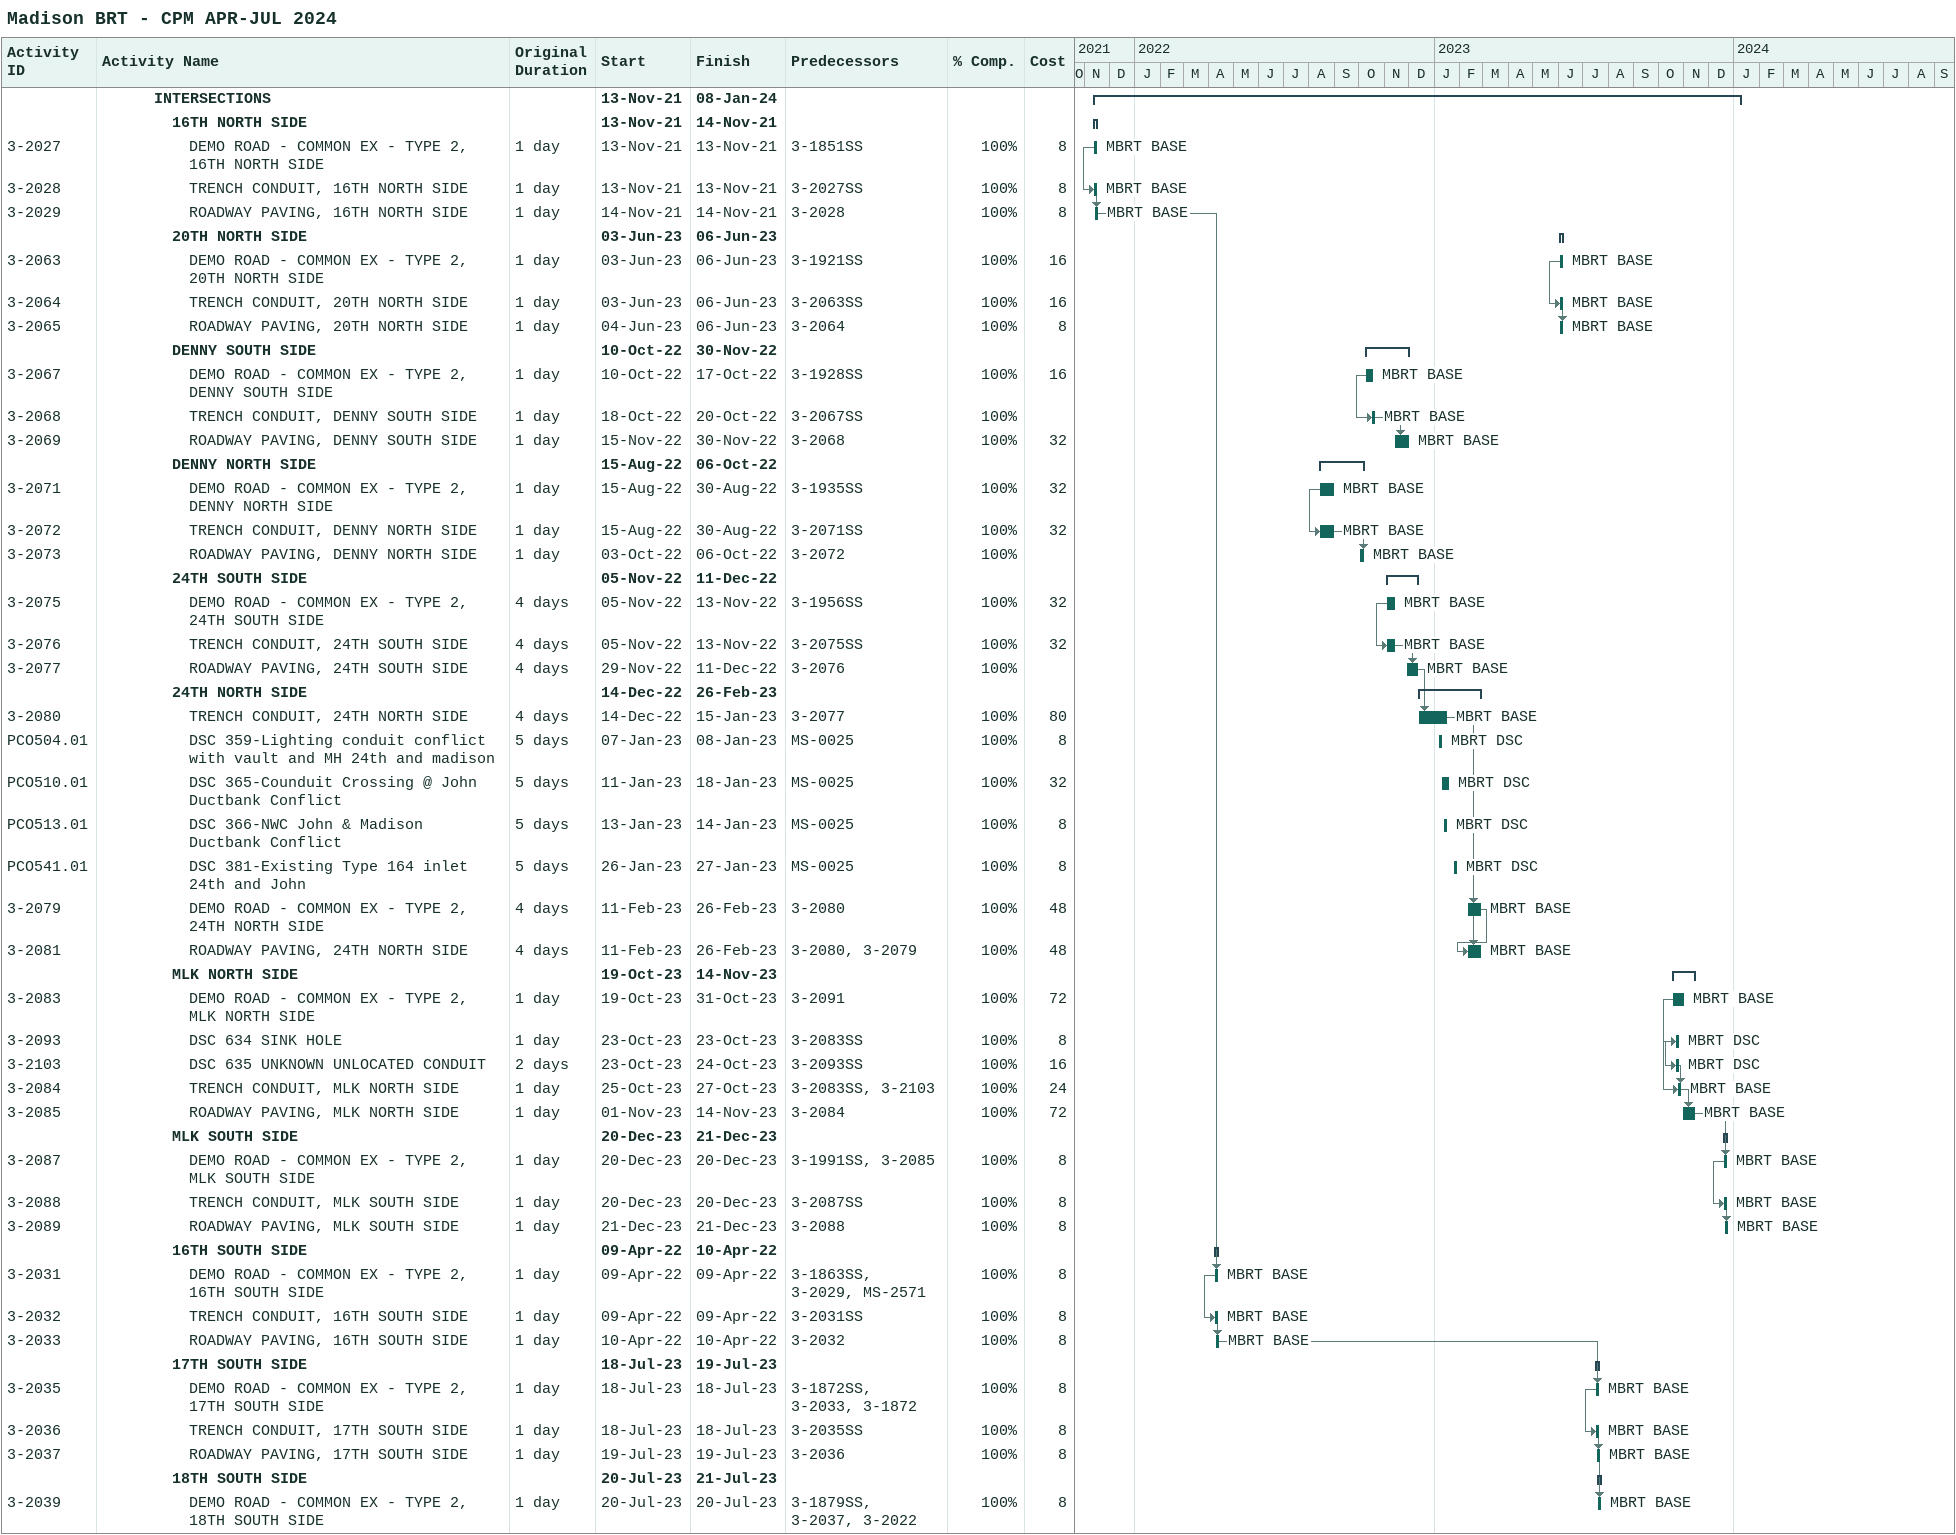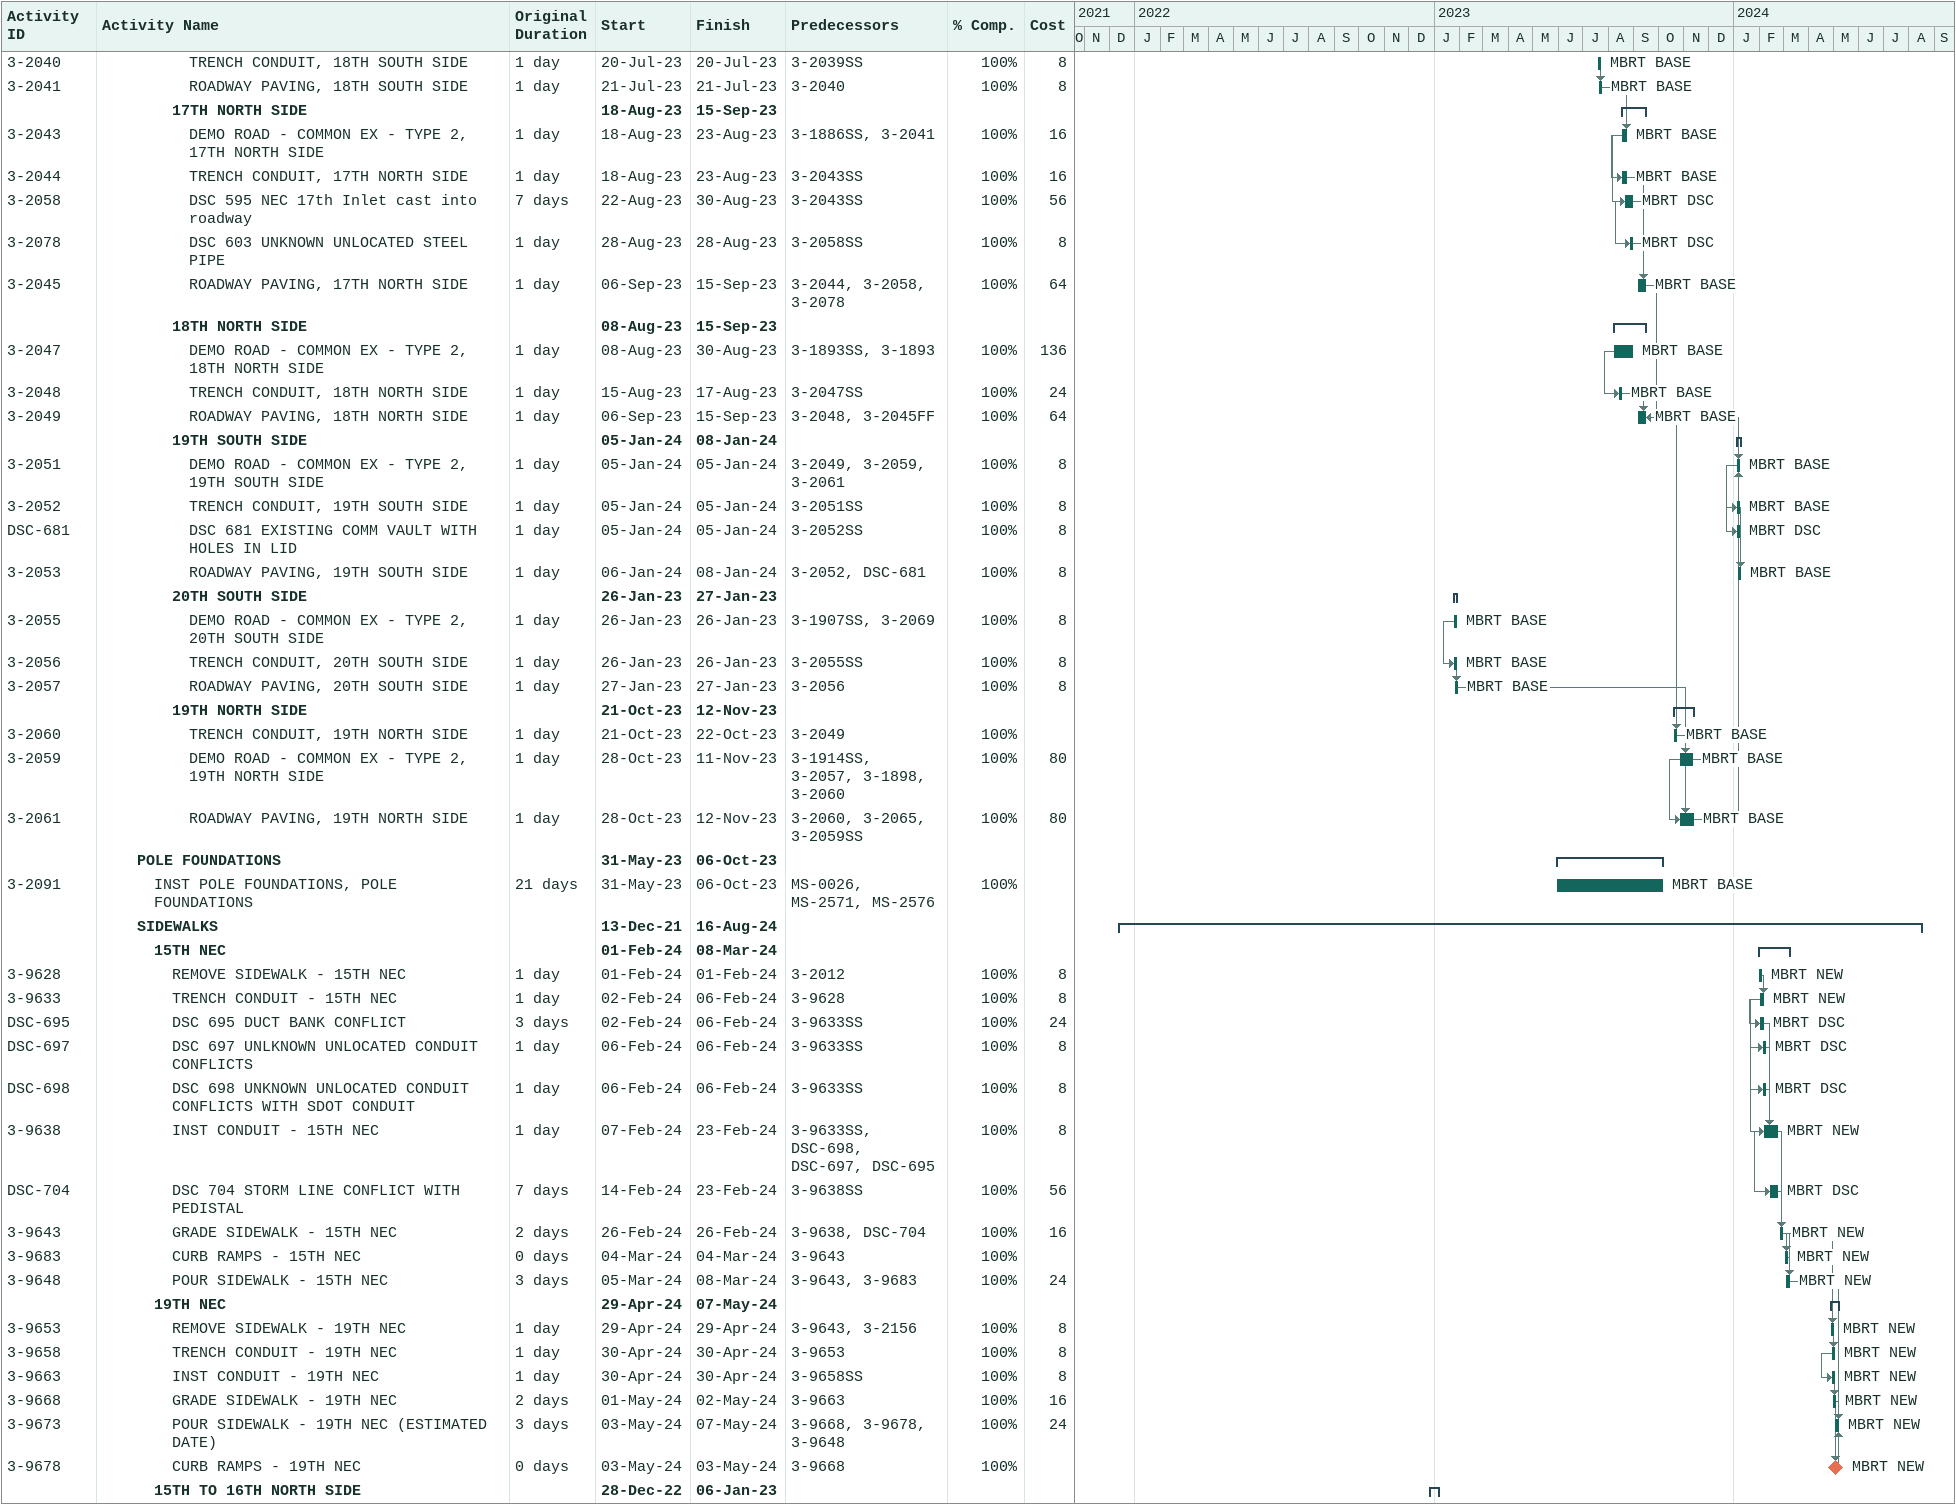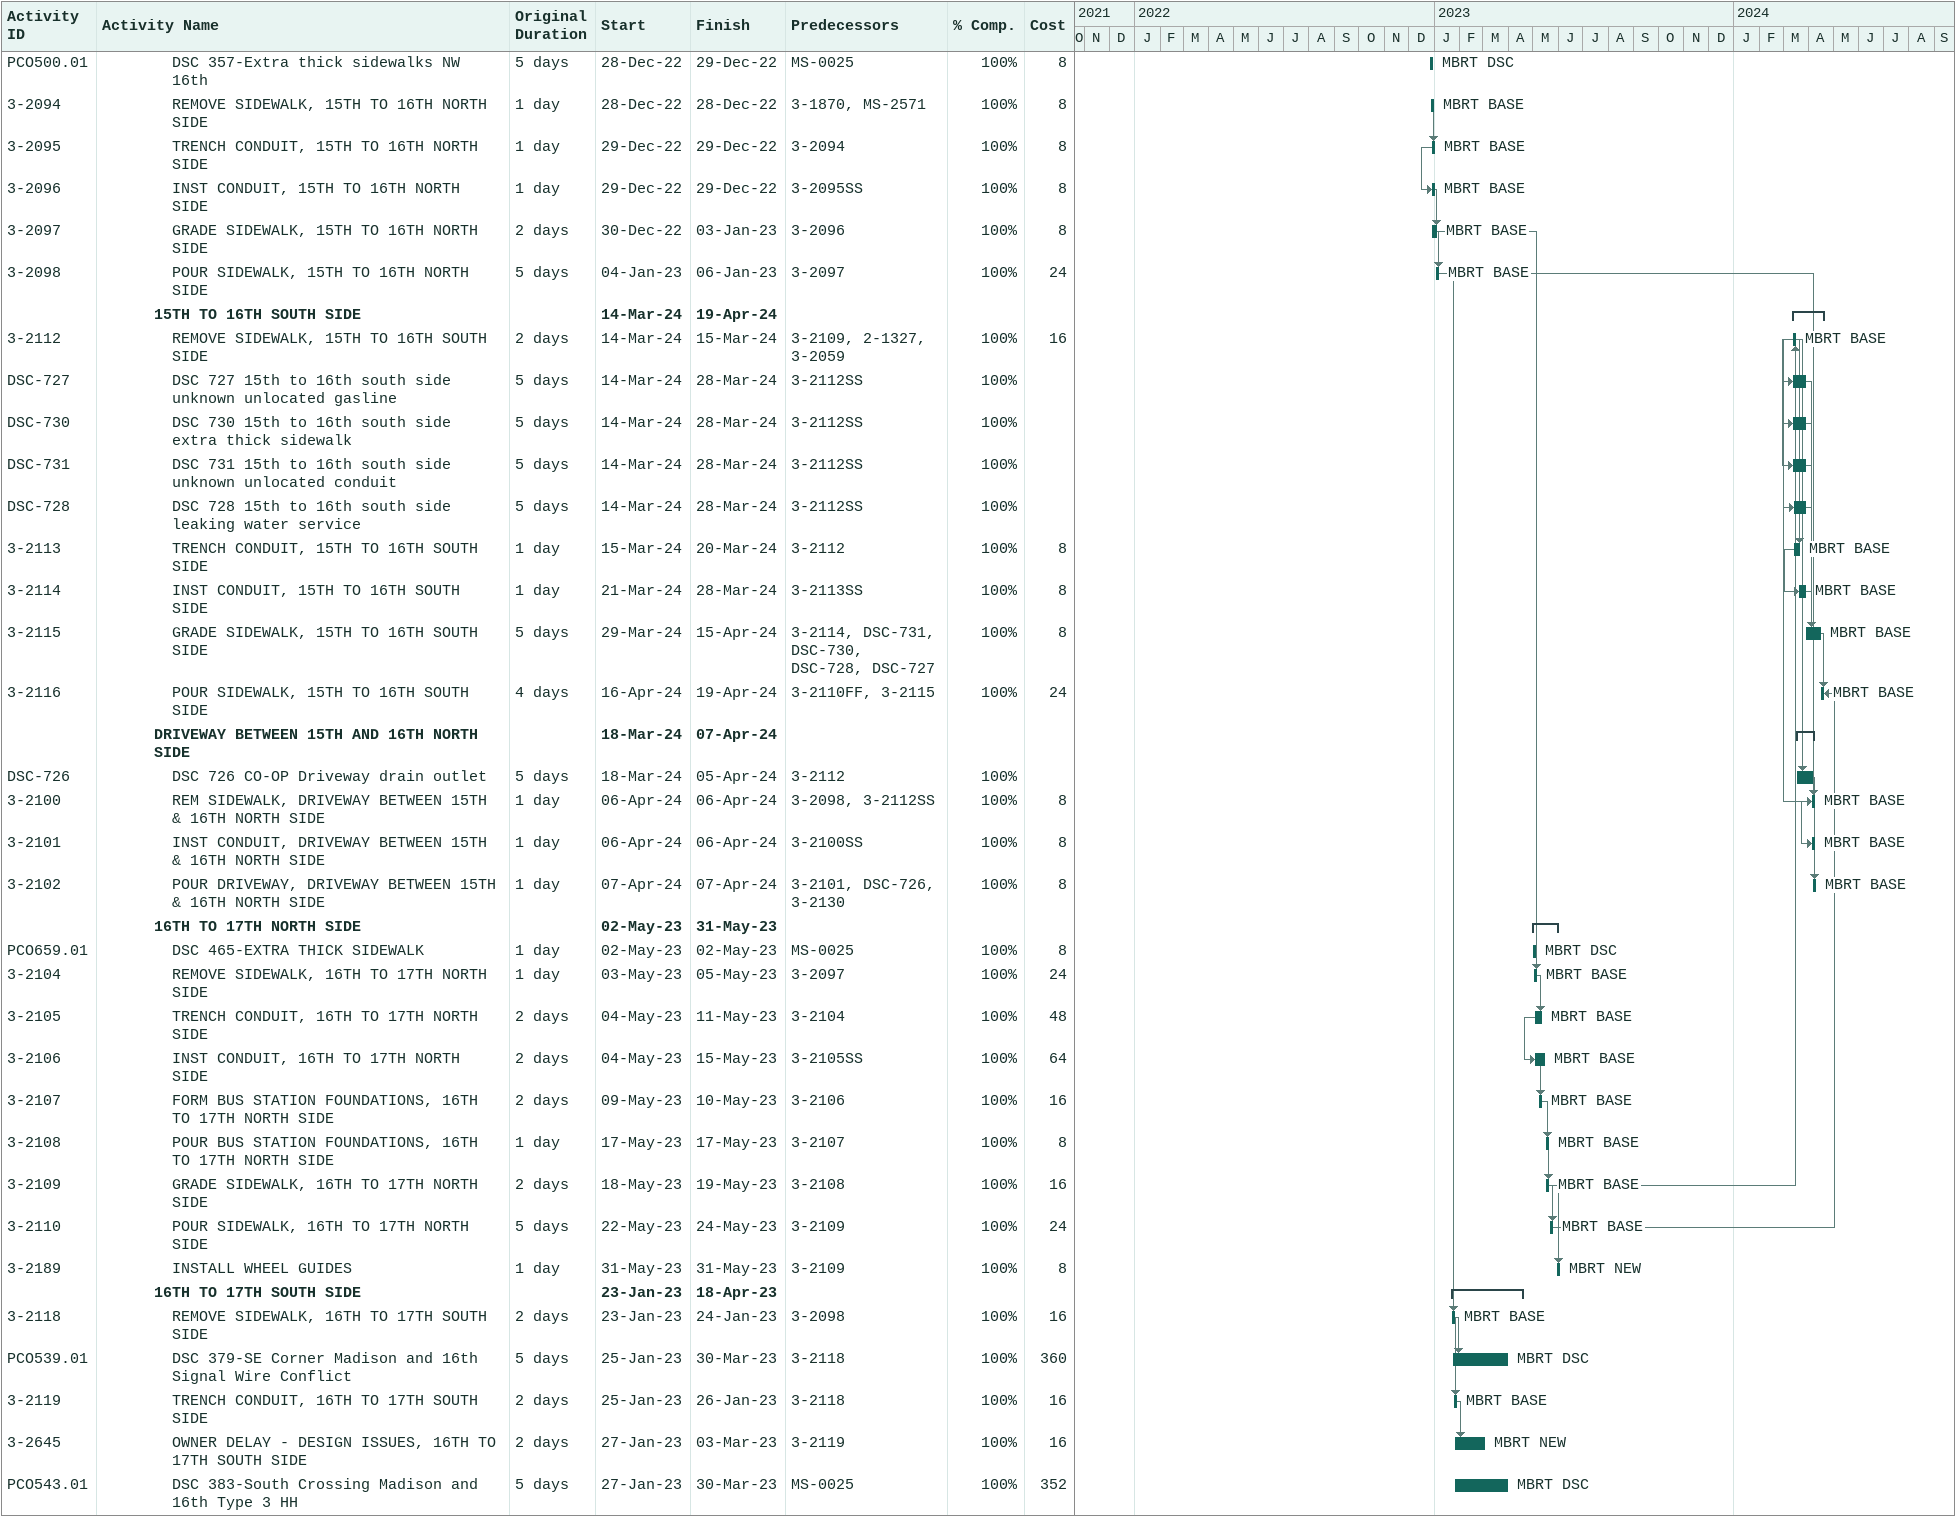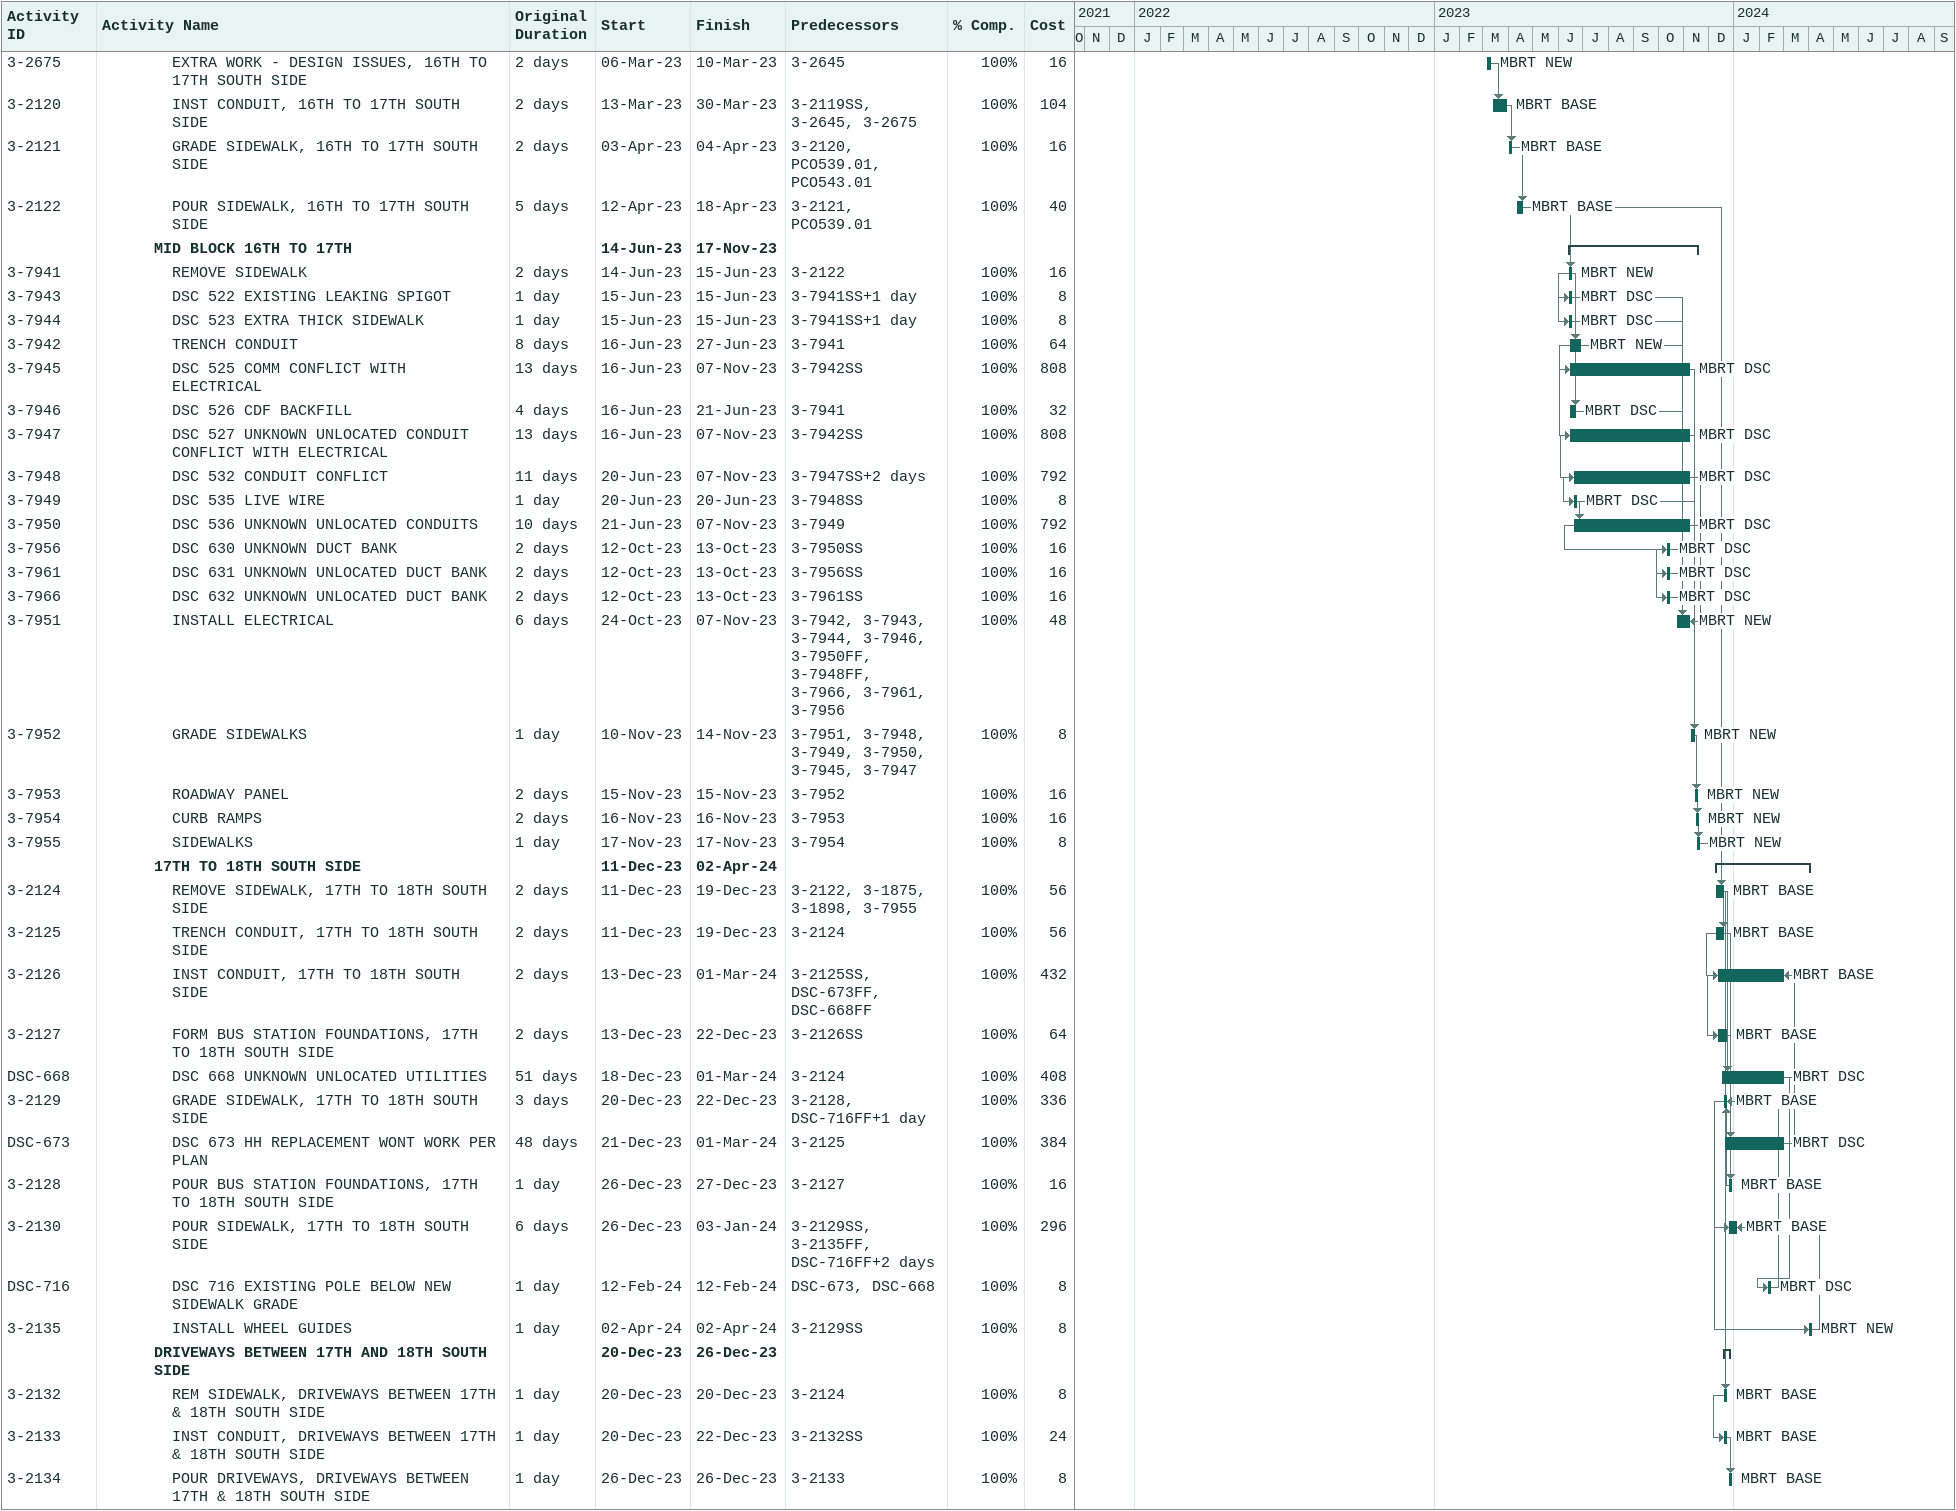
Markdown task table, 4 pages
Madison BRT - CPM APR-JUL 2024

| ID | Level | Task | Original duration | Start | Finish | Predecessors | Resources | % complete | Cost |
|---|---|---|---|---|---|---|---|---|---|
|  | 4 | **INTERSECTIONS** |  | 2021-11-13 | 2024-01-08 |  |  |  |  |
|  | 5 | **16TH NORTH SIDE** |  | 2021-11-13 | 2021-11-14 |  |  |  |  |
| 3-2027 | 6 | DEMO ROAD - COMMON EX - TYPE 2, 16TH NORTH SIDE | 1d | 2021-11-13 | 2021-11-13 | 3-1851SS | MBRT BASE | 100 | 8 |
| 3-2028 | 6 | TRENCH CONDUIT, 16TH NORTH SIDE | 1d | 2021-11-13 | 2021-11-13 | 3-2027SS | MBRT BASE | 100 | 8 |
| 3-2029 | 6 | ROADWAY PAVING, 16TH NORTH SIDE | 1d | 2021-11-14 | 2021-11-14 | 3-2028 | MBRT BASE | 100 | 8 |
|  | 5 | **20TH NORTH SIDE** |  | 2023-06-03 | 2023-06-06 |  |  |  |  |
| 3-2063 | 6 | DEMO ROAD - COMMON EX - TYPE 2, 20TH NORTH SIDE | 1d | 2023-06-03 | 2023-06-06 | 3-1921SS | MBRT BASE | 100 | 16 |
| 3-2064 | 6 | TRENCH CONDUIT, 20TH NORTH SIDE | 1d | 2023-06-03 | 2023-06-06 | 3-2063SS | MBRT BASE | 100 | 16 |
| 3-2065 | 6 | ROADWAY PAVING, 20TH NORTH SIDE | 1d | 2023-06-04 | 2023-06-06 | 3-2064 | MBRT BASE | 100 | 8 |
|  | 5 | **DENNY SOUTH SIDE** |  | 2022-10-10 | 2022-11-30 |  |  |  |  |
| 3-2067 | 6 | DEMO ROAD - COMMON EX - TYPE 2, DENNY SOUTH SIDE | 1d | 2022-10-10 | 2022-10-17 | 3-1928SS | MBRT BASE | 100 | 16 |
| 3-2068 | 6 | TRENCH CONDUIT, DENNY SOUTH SIDE | 1d | 2022-10-18 | 2022-10-20 | 3-2067SS | MBRT BASE | 100 |  |
| 3-2069 | 6 | ROADWAY PAVING, DENNY SOUTH SIDE | 1d | 2022-11-15 | 2022-11-30 | 3-2068 | MBRT BASE | 100 | 32 |
|  | 5 | **DENNY NORTH SIDE** |  | 2022-08-15 | 2022-10-06 |  |  |  |  |
| 3-2071 | 6 | DEMO ROAD - COMMON EX - TYPE 2, DENNY NORTH SIDE | 1d | 2022-08-15 | 2022-08-30 | 3-1935SS | MBRT BASE | 100 | 32 |
| 3-2072 | 6 | TRENCH CONDUIT, DENNY NORTH SIDE | 1d | 2022-08-15 | 2022-08-30 | 3-2071SS | MBRT BASE | 100 | 32 |
| 3-2073 | 6 | ROADWAY PAVING, DENNY NORTH SIDE | 1d | 2022-10-03 | 2022-10-06 | 3-2072 | MBRT BASE | 100 |  |
|  | 5 | **24TH SOUTH SIDE** |  | 2022-11-05 | 2022-12-11 |  |  |  |  |
| 3-2075 | 6 | DEMO ROAD - COMMON EX - TYPE 2, 24TH SOUTH SIDE | 4d | 2022-11-05 | 2022-11-13 | 3-1956SS | MBRT BASE | 100 | 32 |
| 3-2076 | 6 | TRENCH CONDUIT, 24TH SOUTH SIDE | 4d | 2022-11-05 | 2022-11-13 | 3-2075SS | MBRT BASE | 100 | 32 |
| 3-2077 | 6 | ROADWAY PAVING, 24TH SOUTH SIDE | 4d | 2022-11-29 | 2022-12-11 | 3-2076 | MBRT BASE | 100 |  |
|  | 5 | **24TH NORTH SIDE** |  | 2022-12-14 | 2023-02-26 |  |  |  |  |
| 3-2080 | 6 | TRENCH CONDUIT, 24TH NORTH SIDE | 4d | 2022-12-14 | 2023-01-15 | 3-2077 | MBRT BASE | 100 | 80 |
| PCO504.01 | 6 | DSC 359-Lighting conduit conflict with vault and MH 24th and madison | 5d | 2023-01-07 | 2023-01-08 | MS-0025 | MBRT DSC | 100 | 8 |
| PCO510.01 | 6 | DSC 365-Counduit Crossing @ John Ductbank Conflict | 5d | 2023-01-11 | 2023-01-18 | MS-0025 | MBRT DSC | 100 | 32 |
| PCO513.01 | 6 | DSC 366-NWC John & Madison Ductbank Conflict | 5d | 2023-01-13 | 2023-01-14 | MS-0025 | MBRT DSC | 100 | 8 |
| PCO541.01 | 6 | DSC 381-Existing Type 164 inlet 24th and John | 5d | 2023-01-26 | 2023-01-27 | MS-0025 | MBRT DSC | 100 | 8 |
| 3-2079 | 6 | DEMO ROAD - COMMON EX - TYPE 2, 24TH NORTH SIDE | 4d | 2023-02-11 | 2023-02-26 | 3-2080 | MBRT BASE | 100 | 48 |
| 3-2081 | 6 | ROADWAY PAVING, 24TH NORTH SIDE | 4d | 2023-02-11 | 2023-02-26 | 3-2080, 3-2079 | MBRT BASE | 100 | 48 |
|  | 5 | **MLK NORTH SIDE** |  | 2023-10-19 | 2023-11-14 |  |  |  |  |
| 3-2083 | 6 | DEMO ROAD - COMMON EX - TYPE 2, MLK NORTH SIDE | 1d | 2023-10-19 | 2023-10-31 | 3-2091 | MBRT BASE | 100 | 72 |
| 3-2093 | 6 | DSC 634 SINK HOLE | 1d | 2023-10-23 | 2023-10-23 | 3-2083SS | MBRT DSC | 100 | 8 |
| 3-2103 | 6 | DSC 635 UNKNOWN UNLOCATED CONDUIT | 2d | 2023-10-23 | 2023-10-24 | 3-2093SS | MBRT DSC | 100 | 16 |
| 3-2084 | 6 | TRENCH CONDUIT, MLK NORTH SIDE | 1d | 2023-10-25 | 2023-10-27 | 3-2083SS, 3-2103 | MBRT BASE | 100 | 24 |
| 3-2085 | 6 | ROADWAY PAVING, MLK NORTH SIDE | 1d | 2023-11-01 | 2023-11-14 | 3-2084 | MBRT BASE | 100 | 72 |
|  | 5 | **MLK SOUTH SIDE** |  | 2023-12-20 | 2023-12-21 |  |  |  |  |
| 3-2087 | 6 | DEMO ROAD - COMMON EX - TYPE 2, MLK SOUTH SIDE | 1d | 2023-12-20 | 2023-12-20 | 3-1991SS, 3-2085 | MBRT BASE | 100 | 8 |
| 3-2088 | 6 | TRENCH CONDUIT, MLK SOUTH SIDE | 1d | 2023-12-20 | 2023-12-20 | 3-2087SS | MBRT BASE | 100 | 8 |
| 3-2089 | 6 | ROADWAY PAVING, MLK SOUTH SIDE | 1d | 2023-12-21 | 2023-12-21 | 3-2088 | MBRT BASE | 100 | 8 |
|  | 5 | **16TH SOUTH SIDE** |  | 2022-04-09 | 2022-04-10 |  |  |  |  |
| 3-2031 | 6 | DEMO ROAD - COMMON EX - TYPE 2, 16TH SOUTH SIDE | 1d | 2022-04-09 | 2022-04-09 | 3-1863SS, 3-2029, MS-2571 | MBRT BASE | 100 | 8 |
| 3-2032 | 6 | TRENCH CONDUIT, 16TH SOUTH SIDE | 1d | 2022-04-09 | 2022-04-09 | 3-2031SS | MBRT BASE | 100 | 8 |
| 3-2033 | 6 | ROADWAY PAVING, 16TH SOUTH SIDE | 1d | 2022-04-10 | 2022-04-10 | 3-2032 | MBRT BASE | 100 | 8 |
|  | 5 | **17TH SOUTH SIDE** |  | 2023-07-18 | 2023-07-19 |  |  |  |  |
| 3-2035 | 6 | DEMO ROAD - COMMON EX - TYPE 2, 17TH SOUTH SIDE | 1d | 2023-07-18 | 2023-07-18 | 3-1872SS, 3-2033, 3-1872 | MBRT BASE | 100 | 8 |
| 3-2036 | 6 | TRENCH CONDUIT, 17TH SOUTH SIDE | 1d | 2023-07-18 | 2023-07-18 | 3-2035SS | MBRT BASE | 100 | 8 |
| 3-2037 | 6 | ROADWAY PAVING, 17TH SOUTH SIDE | 1d | 2023-07-19 | 2023-07-19 | 3-2036 | MBRT BASE | 100 | 8 |
|  | 5 | **18TH SOUTH SIDE** |  | 2023-07-20 | 2023-07-21 |  |  |  |  |
| 3-2039 | 6 | DEMO ROAD - COMMON EX - TYPE 2, 18TH SOUTH SIDE | 1d | 2023-07-20 | 2023-07-20 | 3-1879SS, 3-2037, 3-2022 | MBRT BASE | 100 | 8 |
| 3-2040 | 6 | TRENCH CONDUIT, 18TH SOUTH SIDE | 1d | 2023-07-20 | 2023-07-20 | 3-2039SS | MBRT BASE | 100 | 8 |
| 3-2041 | 6 | ROADWAY PAVING, 18TH SOUTH SIDE | 1d | 2023-07-21 | 2023-07-21 | 3-2040 | MBRT BASE | 100 | 8 |
|  | 5 | **17TH NORTH SIDE** |  | 2023-08-18 | 2023-09-15 |  |  |  |  |
| 3-2043 | 6 | DEMO ROAD - COMMON EX - TYPE 2, 17TH NORTH SIDE | 1d | 2023-08-18 | 2023-08-23 | 3-1886SS, 3-2041 | MBRT BASE | 100 | 16 |
| 3-2044 | 6 | TRENCH CONDUIT, 17TH NORTH SIDE | 1d | 2023-08-18 | 2023-08-23 | 3-2043SS | MBRT BASE | 100 | 16 |
| 3-2058 | 6 | DSC 595 NEC 17th Inlet cast into roadway | 7d | 2023-08-22 | 2023-08-30 | 3-2043SS | MBRT DSC | 100 | 56 |
| 3-2078 | 6 | DSC 603 UNKNOWN UNLOCATED STEEL PIPE | 1d | 2023-08-28 | 2023-08-28 | 3-2058SS | MBRT DSC | 100 | 8 |
| 3-2045 | 6 | ROADWAY PAVING, 17TH NORTH SIDE | 1d | 2023-09-06 | 2023-09-15 | 3-2044, 3-2058, 3-2078 | MBRT BASE | 100 | 64 |
|  | 5 | **18TH NORTH SIDE** |  | 2023-08-08 | 2023-09-15 |  |  |  |  |
| 3-2047 | 6 | DEMO ROAD - COMMON EX - TYPE 2, 18TH NORTH SIDE | 1d | 2023-08-08 | 2023-08-30 | 3-1893SS, 3-1893 | MBRT BASE | 100 | 136 |
| 3-2048 | 6 | TRENCH CONDUIT, 18TH NORTH SIDE | 1d | 2023-08-15 | 2023-08-17 | 3-2047SS | MBRT BASE | 100 | 24 |
| 3-2049 | 6 | ROADWAY PAVING, 18TH NORTH SIDE | 1d | 2023-09-06 | 2023-09-15 | 3-2048, 3-2045FF | MBRT BASE | 100 | 64 |
|  | 5 | **19TH SOUTH SIDE** |  | 2024-01-05 | 2024-01-08 |  |  |  |  |
| 3-2051 | 6 | DEMO ROAD - COMMON EX - TYPE 2, 19TH SOUTH SIDE | 1d | 2024-01-05 | 2024-01-05 | 3-2049, 3-2059, 3-2061 | MBRT BASE | 100 | 8 |
| 3-2052 | 6 | TRENCH CONDUIT, 19TH SOUTH SIDE | 1d | 2024-01-05 | 2024-01-05 | 3-2051SS | MBRT BASE | 100 | 8 |
| DSC-681 | 6 | DSC 681 EXISTING COMM VAULT WITH HOLES IN LID | 1d | 2024-01-05 | 2024-01-05 | 3-2052SS | MBRT DSC | 100 | 8 |
| 3-2053 | 6 | ROADWAY PAVING, 19TH SOUTH SIDE | 1d | 2024-01-06 | 2024-01-08 | 3-2052, DSC-681 | MBRT BASE | 100 | 8 |
|  | 5 | **20TH SOUTH SIDE** |  | 2023-01-26 | 2023-01-27 |  |  |  |  |
| 3-2055 | 6 | DEMO ROAD - COMMON EX - TYPE 2, 20TH SOUTH SIDE | 1d | 2023-01-26 | 2023-01-26 | 3-1907SS, 3-2069 | MBRT BASE | 100 | 8 |
| 3-2056 | 6 | TRENCH CONDUIT, 20TH SOUTH SIDE | 1d | 2023-01-26 | 2023-01-26 | 3-2055SS | MBRT BASE | 100 | 8 |
| 3-2057 | 6 | ROADWAY PAVING, 20TH SOUTH SIDE | 1d | 2023-01-27 | 2023-01-27 | 3-2056 | MBRT BASE | 100 | 8 |
|  | 5 | **19TH NORTH SIDE** |  | 2023-10-21 | 2023-11-12 |  |  |  |  |
| 3-2060 | 6 | TRENCH CONDUIT, 19TH NORTH SIDE | 1d | 2023-10-21 | 2023-10-22 | 3-2049 | MBRT BASE | 100 |  |
| 3-2059 | 6 | DEMO ROAD - COMMON EX - TYPE 2, 19TH NORTH SIDE | 1d | 2023-10-28 | 2023-11-11 | 3-1914SS, 3-2057, 3-1898, 3-2060 | MBRT BASE | 100 | 80 |
| 3-2061 | 6 | ROADWAY PAVING, 19TH NORTH SIDE | 1d | 2023-10-28 | 2023-11-12 | 3-2060, 3-2065, 3-2059SS | MBRT BASE | 100 | 80 |
|  | 3 | **POLE FOUNDATIONS** |  | 2023-05-31 | 2023-10-06 |  |  |  |  |
| 3-2091 | 4 | INST POLE FOUNDATIONS, POLE FOUNDATIONS | 21d | 2023-05-31 | 2023-10-06 | MS-0026, MS-2571, MS-2576 | MBRT BASE | 100 |  |
|  | 3 | **SIDEWALKS** |  | 2021-12-13 | 2024-08-16 |  |  |  |  |
|  | 4 | **15TH NEC** |  | 2024-02-01 | 2024-03-08 |  |  |  |  |
| 3-9628 | 5 | REMOVE SIDEWALK - 15TH NEC | 1d | 2024-02-01 | 2024-02-01 | 3-2012 | MBRT NEW | 100 | 8 |
| 3-9633 | 5 | TRENCH CONDUIT - 15TH NEC | 1d | 2024-02-02 | 2024-02-06 | 3-9628 | MBRT NEW | 100 | 8 |
| DSC-695 | 5 | DSC 695 DUCT BANK CONFLICT | 3d | 2024-02-02 | 2024-02-06 | 3-9633SS | MBRT DSC | 100 | 24 |
| DSC-697 | 5 | DSC 697 UNLKNOWN UNLOCATED CONDUIT CONFLICTS | 1d | 2024-02-06 | 2024-02-06 | 3-9633SS | MBRT DSC | 100 | 8 |
| DSC-698 | 5 | DSC 698 UNKNOWN UNLOCATED CONDUIT CONFLICTS WITH SDOT CONDUIT | 1d | 2024-02-06 | 2024-02-06 | 3-9633SS | MBRT DSC | 100 | 8 |
| 3-9638 | 5 | INST CONDUIT - 15TH NEC | 1d | 2024-02-07 | 2024-02-23 | 3-9633SS, DSC-698, DSC-697, DSC-695 | MBRT NEW | 100 | 8 |
| DSC-704 | 5 | DSC 704 STORM LINE CONFLICT WITH PEDISTAL | 7d | 2024-02-14 | 2024-02-23 | 3-9638SS | MBRT DSC | 100 | 56 |
| 3-9643 | 5 | GRADE SIDEWALK - 15TH NEC | 2d | 2024-02-26 | 2024-02-26 | 3-9638, DSC-704 | MBRT NEW | 100 | 16 |
| 3-9683 | 5 | CURB RAMPS - 15TH NEC | 0d | 2024-03-04 | 2024-03-04 | 3-9643 | MBRT NEW | 100 |  |
| 3-9648 | 5 | POUR SIDEWALK - 15TH NEC | 3d | 2024-03-05 | 2024-03-08 | 3-9643, 3-9683 | MBRT NEW | 100 | 24 |
|  | 4 | **19TH NEC** |  | 2024-04-29 | 2024-05-07 |  |  |  |  |
| 3-9653 | 5 | REMOVE SIDEWALK - 19TH NEC | 1d | 2024-04-29 | 2024-04-29 | 3-9643, 3-2156 | MBRT NEW | 100 | 8 |
| 3-9658 | 5 | TRENCH CONDUIT - 19TH NEC | 1d | 2024-04-30 | 2024-04-30 | 3-9653 | MBRT NEW | 100 | 8 |
| 3-9663 | 5 | INST CONDUIT - 19TH NEC | 1d | 2024-04-30 | 2024-04-30 | 3-9658SS | MBRT NEW | 100 | 8 |
| 3-9668 | 5 | GRADE SIDEWALK - 19TH NEC | 2d | 2024-05-01 | 2024-05-02 | 3-9663 | MBRT NEW | 100 | 16 |
| 3-9673 | 5 | POUR SIDEWALK - 19TH NEC (ESTIMATED DATE) | 3d | 2024-05-03 | 2024-05-07 | 3-9668, 3-9678, 3-9648 | MBRT NEW | 100 | 24 |
| 3-9678 | 5 | CURB RAMPS - 19TH NEC | 0d | 2024-05-03 | 2024-05-03 | 3-9668 | MBRT NEW | 100 |  |
|  | 4 | **15TH TO 16TH NORTH SIDE** |  | 2022-12-28 | 2023-01-06 |  |  |  |  |
| PCO500.01 | 5 | DSC 357-Extra thick sidewalks NW 16th | 5d | 2022-12-28 | 2022-12-29 | MS-0025 | MBRT DSC | 100 | 8 |
| 3-2094 | 5 | REMOVE SIDEWALK, 15TH TO 16TH NORTH SIDE | 1d | 2022-12-28 | 2022-12-28 | 3-1870, MS-2571 | MBRT BASE | 100 | 8 |
| 3-2095 | 5 | TRENCH CONDUIT, 15TH TO 16TH NORTH SIDE | 1d | 2022-12-29 | 2022-12-29 | 3-2094 | MBRT BASE | 100 | 8 |
| 3-2096 | 5 | INST CONDUIT, 15TH TO 16TH NORTH SIDE | 1d | 2022-12-29 | 2022-12-29 | 3-2095SS | MBRT BASE | 100 | 8 |
| 3-2097 | 5 | GRADE SIDEWALK, 15TH TO 16TH NORTH SIDE | 2d | 2022-12-30 | 2023-01-03 | 3-2096 | MBRT BASE | 100 | 8 |
| 3-2098 | 5 | POUR SIDEWALK, 15TH TO 16TH NORTH SIDE | 5d | 2023-01-04 | 2023-01-06 | 3-2097 | MBRT BASE | 100 | 24 |
|  | 4 | **15TH TO 16TH SOUTH SIDE** |  | 2024-03-14 | 2024-04-19 |  |  |  |  |
| 3-2112 | 5 | REMOVE SIDEWALK, 15TH TO 16TH SOUTH SIDE | 2d | 2024-03-14 | 2024-03-15 | 3-2109, 2-1327, 3-2059 | MBRT BASE | 100 | 16 |
| DSC-727 | 5 | DSC 727 15th to 16th south side unknown unlocated gasline | 5d | 2024-03-14 | 2024-03-28 | 3-2112SS |  | 100 |  |
| DSC-730 | 5 | DSC 730 15th to 16th south side extra thick sidewalk | 5d | 2024-03-14 | 2024-03-28 | 3-2112SS |  | 100 |  |
| DSC-731 | 5 | DSC 731 15th to 16th south side unknown unlocated conduit | 5d | 2024-03-14 | 2024-03-28 | 3-2112SS |  | 100 |  |
| DSC-728 | 5 | DSC 728 15th to 16th south side leaking water service | 5d | 2024-03-14 | 2024-03-28 | 3-2112SS |  | 100 |  |
| 3-2113 | 5 | TRENCH CONDUIT, 15TH TO 16TH SOUTH SIDE | 1d | 2024-03-15 | 2024-03-20 | 3-2112 | MBRT BASE | 100 | 8 |
| 3-2114 | 5 | INST CONDUIT, 15TH TO 16TH SOUTH SIDE | 1d | 2024-03-21 | 2024-03-28 | 3-2113SS | MBRT BASE | 100 | 8 |
| 3-2115 | 5 | GRADE SIDEWALK, 15TH TO 16TH SOUTH SIDE | 5d | 2024-03-29 | 2024-04-15 | 3-2114, DSC-731, DSC-730, DSC-728, DSC-727 | MBRT BASE | 100 | 8 |
| 3-2116 | 5 | POUR SIDEWALK, 15TH TO 16TH SOUTH SIDE | 4d | 2024-04-16 | 2024-04-19 | 3-2110FF, 3-2115 | MBRT BASE | 100 | 24 |
|  | 4 | **DRIVEWAY BETWEEN 15TH AND 16TH NORTH SIDE** |  | 2024-03-18 | 2024-04-07 |  |  |  |  |
| DSC-726 | 5 | DSC 726 CO-OP Driveway drain outlet | 5d | 2024-03-18 | 2024-04-05 | 3-2112 |  | 100 |  |
| 3-2100 | 5 | REM SIDEWALK, DRIVEWAY BETWEEN 15TH & 16TH NORTH SIDE | 1d | 2024-04-06 | 2024-04-06 | 3-2098, 3-2112SS | MBRT BASE | 100 | 8 |
| 3-2101 | 5 | INST CONDUIT, DRIVEWAY BETWEEN 15TH & 16TH NORTH SIDE | 1d | 2024-04-06 | 2024-04-06 | 3-2100SS | MBRT BASE | 100 | 8 |
| 3-2102 | 5 | POUR DRIVEWAY, DRIVEWAY BETWEEN 15TH & 16TH NORTH SIDE | 1d | 2024-04-07 | 2024-04-07 | 3-2101, DSC-726, 3-2130 | MBRT BASE | 100 | 8 |
|  | 4 | **16TH TO 17TH NORTH SIDE** |  | 2023-05-02 | 2023-05-31 |  |  |  |  |
| PCO659.01 | 5 | DSC 465-EXTRA THICK SIDEWALK | 1d | 2023-05-02 | 2023-05-02 | MS-0025 | MBRT DSC | 100 | 8 |
| 3-2104 | 5 | REMOVE SIDEWALK, 16TH TO 17TH NORTH SIDE | 1d | 2023-05-03 | 2023-05-05 | 3-2097 | MBRT BASE | 100 | 24 |
| 3-2105 | 5 | TRENCH CONDUIT, 16TH TO 17TH NORTH SIDE | 2d | 2023-05-04 | 2023-05-11 | 3-2104 | MBRT BASE | 100 | 48 |
| 3-2106 | 5 | INST CONDUIT, 16TH TO 17TH NORTH SIDE | 2d | 2023-05-04 | 2023-05-15 | 3-2105SS | MBRT BASE | 100 | 64 |
| 3-2107 | 5 | FORM BUS STATION FOUNDATIONS, 16TH TO 17TH NORTH SIDE | 2d | 2023-05-09 | 2023-05-10 | 3-2106 | MBRT BASE | 100 | 16 |
| 3-2108 | 5 | POUR BUS STATION FOUNDATIONS, 16TH TO 17TH NORTH SIDE | 1d | 2023-05-17 | 2023-05-17 | 3-2107 | MBRT BASE | 100 | 8 |
| 3-2109 | 5 | GRADE SIDEWALK, 16TH TO 17TH NORTH SIDE | 2d | 2023-05-18 | 2023-05-19 | 3-2108 | MBRT BASE | 100 | 16 |
| 3-2110 | 5 | POUR SIDEWALK, 16TH TO 17TH NORTH SIDE | 5d | 2023-05-22 | 2023-05-24 | 3-2109 | MBRT BASE | 100 | 24 |
| 3-2189 | 5 | INSTALL WHEEL GUIDES | 1d | 2023-05-31 | 2023-05-31 | 3-2109 | MBRT NEW | 100 | 8 |
|  | 4 | **16TH TO 17TH SOUTH SIDE** |  | 2023-01-23 | 2023-04-18 |  |  |  |  |
| 3-2118 | 5 | REMOVE SIDEWALK, 16TH TO 17TH SOUTH SIDE | 2d | 2023-01-23 | 2023-01-24 | 3-2098 | MBRT BASE | 100 | 16 |
| PCO539.01 | 5 | DSC 379-SE Corner Madison and 16th Signal Wire Conflict | 5d | 2023-01-25 | 2023-03-30 | 3-2118 | MBRT DSC | 100 | 360 |
| 3-2119 | 5 | TRENCH CONDUIT, 16TH TO 17TH SOUTH SIDE | 2d | 2023-01-25 | 2023-01-26 | 3-2118 | MBRT BASE | 100 | 16 |
| 3-2645 | 5 | OWNER DELAY - DESIGN ISSUES, 16TH TO 17TH SOUTH SIDE | 2d | 2023-01-27 | 2023-03-03 | 3-2119 | MBRT NEW | 100 | 16 |
| PCO543.01 | 5 | DSC 383-South Crossing Madison and 16th Type 3 HH | 5d | 2023-01-27 | 2023-03-30 | MS-0025 | MBRT DSC | 100 | 352 |
| 3-2675 | 5 | EXTRA WORK - DESIGN ISSUES, 16TH TO 17TH SOUTH SIDE | 2d | 2023-03-06 | 2023-03-10 | 3-2645 | MBRT NEW | 100 | 16 |
| 3-2120 | 5 | INST CONDUIT, 16TH TO 17TH SOUTH SIDE | 2d | 2023-03-13 | 2023-03-30 | 3-2119SS, 3-2645, 3-2675 | MBRT BASE | 100 | 104 |
| 3-2121 | 5 | GRADE SIDEWALK, 16TH TO 17TH SOUTH SIDE | 2d | 2023-04-03 | 2023-04-04 | 3-2120, PCO539.01, PCO543.01 | MBRT BASE | 100 | 16 |
| 3-2122 | 5 | POUR SIDEWALK, 16TH TO 17TH SOUTH SIDE | 5d | 2023-04-12 | 2023-04-18 | 3-2121, PCO539.01 | MBRT BASE | 100 | 40 |
|  | 4 | **MID BLOCK 16TH TO 17TH** |  | 2023-06-14 | 2023-11-17 |  |  |  |  |
| 3-7941 | 5 | REMOVE SIDEWALK | 2d | 2023-06-14 | 2023-06-15 | 3-2122 | MBRT NEW | 100 | 16 |
| 3-7943 | 5 | DSC 522 EXISTING LEAKING SPIGOT | 1d | 2023-06-15 | 2023-06-15 | 3-7941SS+1d | MBRT DSC | 100 | 8 |
| 3-7944 | 5 | DSC 523 EXTRA THICK SIDEWALK | 1d | 2023-06-15 | 2023-06-15 | 3-7941SS+1d | MBRT DSC | 100 | 8 |
| 3-7942 | 5 | TRENCH CONDUIT | 8d | 2023-06-16 | 2023-06-27 | 3-7941 | MBRT NEW | 100 | 64 |
| 3-7945 | 5 | DSC 525 COMM CONFLICT WITH ELECTRICAL | 13d | 2023-06-16 | 2023-11-07 | 3-7942SS | MBRT DSC | 100 | 808 |
| 3-7946 | 5 | DSC 526 CDF BACKFILL | 4d | 2023-06-16 | 2023-06-21 | 3-7941 | MBRT DSC | 100 | 32 |
| 3-7947 | 5 | DSC 527 UNKNOWN UNLOCATED CONDUIT CONFLICT WITH ELECTRICAL | 13d | 2023-06-16 | 2023-11-07 | 3-7942SS | MBRT DSC | 100 | 808 |
| 3-7948 | 5 | DSC 532 CONDUIT CONFLICT | 11d | 2023-06-20 | 2023-11-07 | 3-7947SS+2d | MBRT DSC | 100 | 792 |
| 3-7949 | 5 | DSC 535 LIVE WIRE | 1d | 2023-06-20 | 2023-06-20 | 3-7948SS | MBRT DSC | 100 | 8 |
| 3-7950 | 5 | DSC 536 UNKNOWN UNLOCATED CONDUITS | 10d | 2023-06-21 | 2023-11-07 | 3-7949 | MBRT DSC | 100 | 792 |
| 3-7956 | 5 | DSC 630 UNKNOWN DUCT BANK | 2d | 2023-10-12 | 2023-10-13 | 3-7950SS | MBRT DSC | 100 | 16 |
| 3-7961 | 5 | DSC 631 UNKNOWN UNLOCATED DUCT BANK | 2d | 2023-10-12 | 2023-10-13 | 3-7956SS | MBRT DSC | 100 | 16 |
| 3-7966 | 5 | DSC 632 UNKNOWN UNLOCATED DUCT BANK | 2d | 2023-10-12 | 2023-10-13 | 3-7961SS | MBRT DSC | 100 | 16 |
| 3-7951 | 5 | INSTALL ELECTRICAL | 6d | 2023-10-24 | 2023-11-07 | 3-7942, 3-7943, 3-7944, 3-7946, 3-7950FF, 3-7948FF, 3-7966, 3-7961, 3-7956 | MBRT NEW | 100 | 48 |
| 3-7952 | 5 | GRADE SIDEWALKS | 1d | 2023-11-10 | 2023-11-14 | 3-7951, 3-7948, 3-7949, 3-7950, 3-7945, 3-7947 | MBRT NEW | 100 | 8 |
| 3-7953 | 5 | ROADWAY PANEL | 2d | 2023-11-15 | 2023-11-15 | 3-7952 | MBRT NEW | 100 | 16 |
| 3-7954 | 5 | CURB RAMPS | 2d | 2023-11-16 | 2023-11-16 | 3-7953 | MBRT NEW | 100 | 16 |
| 3-7955 | 5 | SIDEWALKS | 1d | 2023-11-17 | 2023-11-17 | 3-7954 | MBRT NEW | 100 | 8 |
|  | 4 | **17TH TO 18TH SOUTH SIDE** |  | 2023-12-11 | 2024-04-02 |  |  |  |  |
| 3-2124 | 5 | REMOVE SIDEWALK, 17TH TO 18TH SOUTH SIDE | 2d | 2023-12-11 | 2023-12-19 | 3-2122, 3-1875, 3-1898, 3-7955 | MBRT BASE | 100 | 56 |
| 3-2125 | 5 | TRENCH CONDUIT, 17TH TO 18TH SOUTH SIDE | 2d | 2023-12-11 | 2023-12-19 | 3-2124 | MBRT BASE | 100 | 56 |
| 3-2126 | 5 | INST CONDUIT, 17TH TO 18TH SOUTH SIDE | 2d | 2023-12-13 | 2024-03-01 | 3-2125SS, DSC-673FF, DSC-668FF | MBRT BASE | 100 | 432 |
| 3-2127 | 5 | FORM BUS STATION FOUNDATIONS, 17TH TO 18TH SOUTH SIDE | 2d | 2023-12-13 | 2023-12-22 | 3-2126SS | MBRT BASE | 100 | 64 |
| DSC-668 | 5 | DSC 668 UNKNOWN UNLOCATED UTILITIES | 51d | 2023-12-18 | 2024-03-01 | 3-2124 | MBRT DSC | 100 | 408 |
| 3-2129 | 5 | GRADE SIDEWALK, 17TH TO 18TH SOUTH SIDE | 3d | 2023-12-20 | 2023-12-22 | 3-2128, DSC-716FF+1d | MBRT BASE | 100 | 336 |
| DSC-673 | 5 | DSC 673 HH REPLACEMENT WONT WORK PER PLAN | 48d | 2023-12-21 | 2024-03-01 | 3-2125 | MBRT DSC | 100 | 384 |
| 3-2128 | 5 | POUR BUS STATION FOUNDATIONS, 17TH TO 18TH SOUTH SIDE | 1d | 2023-12-26 | 2023-12-27 | 3-2127 | MBRT BASE | 100 | 16 |
| 3-2130 | 5 | POUR SIDEWALK, 17TH TO 18TH SOUTH SIDE | 6d | 2023-12-26 | 2024-01-03 | 3-2129SS, 3-2135FF, DSC-716FF+2d | MBRT BASE | 100 | 296 |
| DSC-716 | 5 | DSC 716 EXISTING POLE BELOW NEW SIDEWALK GRADE | 1d | 2024-02-12 | 2024-02-12 | DSC-673, DSC-668 | MBRT DSC | 100 | 8 |
| 3-2135 | 5 | INSTALL WHEEL GUIDES | 1d | 2024-04-02 | 2024-04-02 | 3-2129SS | MBRT NEW | 100 | 8 |
|  | 4 | **DRIVEWAYS BETWEEN 17TH AND 18TH SOUTH SIDE** |  | 2023-12-20 | 2023-12-26 |  |  |  |  |
| 3-2132 | 5 | REM SIDEWALK, DRIVEWAYS BETWEEN 17TH & 18TH SOUTH SIDE | 1d | 2023-12-20 | 2023-12-20 | 3-2124 | MBRT BASE | 100 | 8 |
| 3-2133 | 5 | INST CONDUIT, DRIVEWAYS BETWEEN 17TH & 18TH SOUTH SIDE | 1d | 2023-12-20 | 2023-12-22 | 3-2132SS | MBRT BASE | 100 | 24 |
| 3-2134 | 5 | POUR DRIVEWAYS, DRIVEWAYS BETWEEN 17TH & 18TH SOUTH SIDE | 1d | 2023-12-26 | 2023-12-26 | 3-2133 | MBRT BASE | 100 | 8 |
